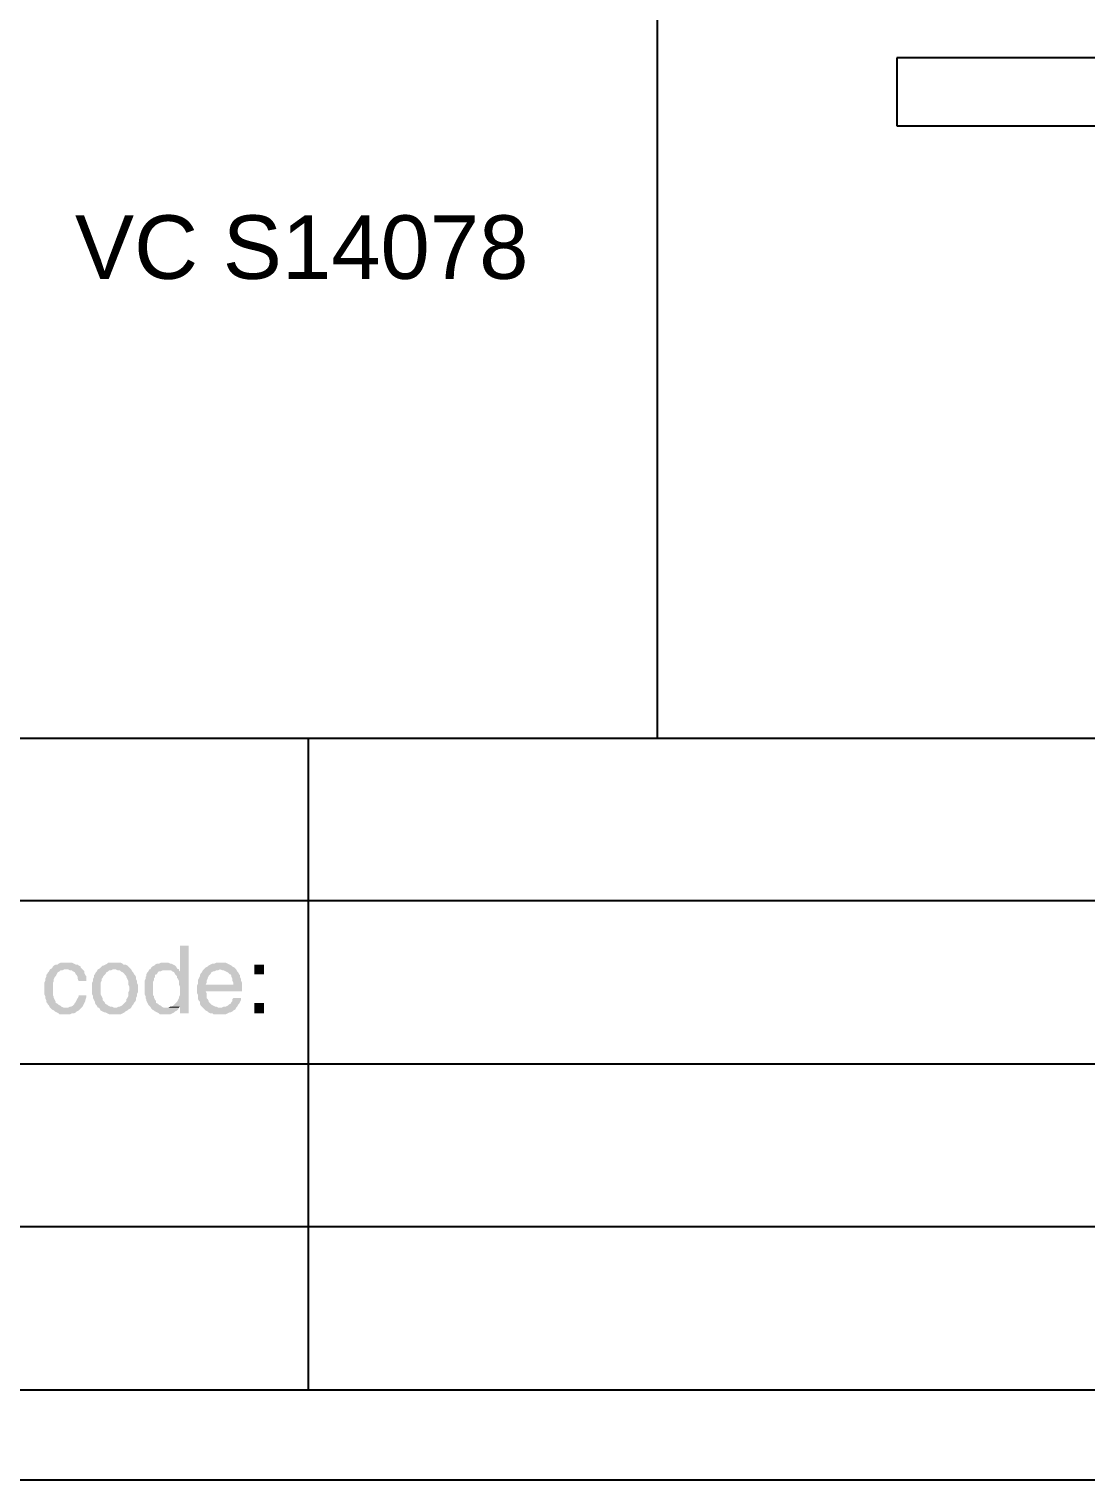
# Model space of a CAD drawing. Header units: millimetres. Extents: x 7018 to 13530, y 4187 to 5692.
# Drawn here: x 7056 to 7106, y 4524.9 to 4593.5 of the extents above; entities that cross this region are included whole.
import ezdxf

# ---------------------------------------------------------------- set-up
doc = ezdxf.new("R2010")
doc.units = ezdxf.units.MM
doc.styles.get("Standard").update_dxf_attribs({"font": 'arial.ttf'})

msp = doc.modelspace()

# ---------------------------------------------------------------- hatches: boundary and pattern name
at = {"transparency": 33554559}
for points in [[(7063.567, 4550.163), (7063.161, 4550.163), (7063.161, 4548.945), (7062.8, 4548.945), (7062.89, 4548.9), (7062.935, 4548.809), (7062.98, 4548.764), (7063.025, 4548.719), (7063.025, 4548.629), (7063.07, 4548.584), (7063.116, 4548.493), (7063.116, 4548.313), (7063.161, 4548.223), (7063.161, 4547.816), (7063.116, 4547.726), (7063.116, 4547.681), (7063.07, 4547.591), (7063.025, 4547.501), (7062.98, 4547.455), (7062.98, 4547.455), (7062.89, 4547.365), (7062.845, 4547.32), (7062.754, 4547.275), (7063.161, 4547.275), (7063.161, 4546.959), (7063.567, 4546.959)], [(7057.023, 4549.035), (7056.978, 4548.945), (7056.932, 4548.9), (7056.887, 4548.809), (7056.842, 4548.764), (7056.842, 4548.674), (7056.797, 4548.584), (7056.797, 4548.493), (7056.752, 4548.403), (7056.752, 4547.862), (7056.797, 4547.771), (7056.797, 4547.681), (7056.842, 4547.591), (7056.842, 4547.501), (7056.887, 4547.455), (7056.932, 4547.365), (7056.978, 4547.32), (7057.023, 4547.23), (7057.79, 4547.23), (7057.655, 4547.23), (7057.564, 4547.275), (7057.519, 4547.32), (7057.429, 4547.365), (7057.384, 4547.41), (7057.293, 4547.455), (7057.293, 4547.501), (7057.248, 4547.591), (7057.203, 4547.681), (7057.203, 4547.726), (7057.158, 4547.816), (7057.158, 4548.403), (7057.203, 4548.493), (7057.203, 4548.584), (7057.248, 4548.674), (7057.293, 4548.719), (7057.339, 4548.809), (7057.339, 4548.809), (7057.384, 4548.9), (7057.474, 4548.945), (7057.519, 4548.99), (7057.609, 4548.99), (7057.7, 4549.035), (7057.79, 4549.035)], [(7057.79, 4549.351), (7057.519, 4549.351), (7057.429, 4549.306), (7057.384, 4549.261), (7057.293, 4549.261), (7057.203, 4549.216), (7057.158, 4549.17), (7057.113, 4549.08), (7057.023, 4549.035), (7057.88, 4549.035), (7057.97, 4548.99), (7058.061, 4548.99), (7058.106, 4548.945), (7058.196, 4548.9), (7058.241, 4548.809), (7058.286, 4548.764), (7058.332, 4548.674), (7058.332, 4548.584), (7058.377, 4548.493), (7058.738, 4548.493), (7058.738, 4548.719), (7058.693, 4548.764), (7058.647, 4548.854), (7058.647, 4548.945), (7058.602, 4548.99), (7058.512, 4549.08), (7058.467, 4549.125), (7058.467, 4549.17), (7058.377, 4549.216), (7058.332, 4549.261), (7058.241, 4549.261), (7058.151, 4549.306), (7058.061, 4549.351), (7057.88, 4549.351)], [(7060.092, 4549.351), (7059.776, 4549.351), (7059.731, 4549.306), (7059.64, 4549.261), (7059.55, 4549.216), (7059.505, 4549.216), (7059.415, 4549.125), (7059.37, 4549.08), (7059.279, 4549.035), (7059.279, 4549.035), (7059.234, 4548.945), (7059.189, 4548.9), (7059.144, 4548.809), (7059.099, 4548.764), (7059.099, 4548.674), (7059.054, 4548.584), (7059.054, 4548.493), (7059.008, 4548.403), (7059.008, 4548.132), (7059.008, 4547.862), (7059.054, 4547.771), (7059.054, 4547.681), (7059.099, 4547.591), (7059.144, 4547.501), (7059.144, 4547.455), (7059.189, 4547.365), (7059.234, 4547.32), (7059.279, 4547.23), (7060.092, 4547.23), (7060.047, 4547.23), (7059.956, 4547.275), (7059.866, 4547.275), (7059.776, 4547.32), (7059.731, 4547.365), (7059.64, 4547.41), (7059.595, 4547.501), (7059.55, 4547.546), (7059.505, 4547.591), (7059.505, 4547.681), (7059.46, 4547.771), (7059.415, 4547.862), (7059.415, 4548.403), (7059.46, 4548.493), (7059.46, 4548.584), (7059.505, 4548.629), (7059.55, 4548.719), (7059.595, 4548.764), (7059.64, 4548.809), (7059.685, 4548.9), (7059.776, 4548.945), (7059.821, 4548.99), (7059.911, 4548.99), (7060.001, 4549.035), (7060.859, 4549.035), (7060.814, 4549.08), (7060.724, 4549.17), (7060.678, 4549.216), (7060.588, 4549.261), (7060.498, 4549.261), (7060.453, 4549.306), (7060.362, 4549.351), (7060.182, 4549.351)], [(7060.859, 4549.035), (7060.092, 4549.035), (7060.137, 4549.035), (7060.227, 4548.99), (7060.317, 4548.99), (7060.362, 4548.945), (7060.453, 4548.9), (7060.498, 4548.854), (7060.588, 4548.764), (7060.633, 4548.719), (7060.633, 4548.674), (7060.678, 4548.584), (7060.724, 4548.493), (7060.724, 4548.313), (7060.769, 4548.223), (7060.769, 4548.042), (7060.724, 4547.952), (7060.724, 4547.771), (7060.678, 4547.681), (7060.633, 4547.636), (7060.633, 4547.546), (7060.588, 4547.501), (7060.543, 4547.455), (7060.453, 4547.365), (7060.408, 4547.32), (7060.317, 4547.275), (7060.272, 4547.275), (7060.182, 4547.23), (7059.324, 4547.23), (7059.37, 4547.185), (7059.415, 4547.094), (7059.505, 4547.049), (7059.595, 4547.004), (7059.64, 4547.004), (7059.731, 4546.959), (7059.821, 4546.914), (7060.362, 4546.914), (7060.453, 4546.959), (7060.543, 4547.004), (7060.588, 4547.049), (7060.678, 4547.094), (7060.724, 4547.139), (7060.814, 4547.185), (7060.859, 4547.23), (7060.859, 4547.23), (7060.904, 4547.32), (7060.949, 4547.365), (7060.994, 4547.455), (7061.039, 4547.501), (7061.085, 4547.591), (7061.085, 4547.681), (7061.13, 4547.771), (7061.13, 4547.862), (7061.175, 4547.952), (7061.175, 4548.132), (7061.175, 4548.313), (7061.13, 4548.403), (7061.13, 4548.493), (7061.085, 4548.584), (7061.085, 4548.674), (7061.039, 4548.764), (7060.994, 4548.809), (7060.949, 4548.9), (7060.904, 4548.945)], [(7061.716, 4549.035), (7061.671, 4548.945), (7061.626, 4548.9), (7061.581, 4548.809), (7061.581, 4548.719), (7061.536, 4548.674), (7061.536, 4548.584), (7061.491, 4548.493), (7061.491, 4547.862), (7061.536, 4547.771), (7061.536, 4547.681), (7061.581, 4547.591), (7061.581, 4547.546), (7061.626, 4547.455), (7061.671, 4547.365), (7061.716, 4547.32), (7061.762, 4547.275), (7061.807, 4547.185), (7061.852, 4547.139), (7061.942, 4547.094), (7061.987, 4547.049), (7062.077, 4547.004), (7062.168, 4546.959), (7062.213, 4546.914), (7062.709, 4546.914), (7062.8, 4546.959), (7062.89, 4547.004), (7062.935, 4547.049), (7063.025, 4547.094), (7063.07, 4547.139), (7063.116, 4547.23), (7062.393, 4547.23), (7062.303, 4547.275), (7062.258, 4547.32), (7062.168, 4547.365), (7062.123, 4547.41), (7062.032, 4547.455), (7062.032, 4547.546), (7061.987, 4547.591), (7061.942, 4547.681), (7061.942, 4547.771), (7061.897, 4547.816), (7061.897, 4548.448), (7061.942, 4548.539), (7061.942, 4548.629), (7061.987, 4548.674), (7061.987, 4548.764), (7062.032, 4548.809), (7062.077, 4548.809), (7062.123, 4548.9), (7062.168, 4548.945), (7062.258, 4548.945), (7062.348, 4548.99), (7062.529, 4548.99)], [(7062.439, 4549.351), (7062.258, 4549.351), (7062.168, 4549.306), (7062.077, 4549.306), (7061.987, 4549.261), (7061.942, 4549.216), (7061.852, 4549.17), (7061.807, 4549.125), (7061.762, 4549.035), (7061.716, 4549.035), (7062.529, 4548.99), (7062.754, 4548.99), (7062.8, 4548.945), (7063.161, 4548.945), (7063.116, 4548.99), (7063.116, 4549.035), (7063.025, 4549.08), (7062.98, 4549.17), (7062.935, 4549.216), (7062.845, 4549.261), (7062.754, 4549.306), (7062.709, 4549.306), (7062.619, 4549.351), (7062.529, 4549.351)], [(7065.101, 4549.351), (7064.876, 4549.351), (7064.785, 4549.306), (7064.695, 4549.306), (7064.605, 4549.261), (7064.515, 4549.216), (7064.469, 4549.17), (7064.379, 4549.125), (7064.334, 4549.08), (7064.289, 4549.035), (7065.056, 4549.035), (7065.192, 4548.99), (7065.237, 4548.99), (7065.327, 4548.945), (7065.417, 4548.9), (7065.462, 4548.854), (7065.508, 4548.809), (7065.553, 4548.809), (7065.598, 4548.719), (7065.598, 4548.674), (7065.643, 4548.584), (7065.643, 4548.493), (7065.688, 4548.403), (7065.688, 4548.313), (7064.379, 4548.313), (7063.973, 4548.268), (7063.973, 4547.907), (7064.018, 4547.816), (7064.018, 4547.636), (7064.063, 4547.546), (7064.108, 4547.501), (7064.108, 4547.41), (7064.154, 4547.32), (7064.199, 4547.275), (7064.244, 4547.23), (7065.056, 4547.23), (7064.966, 4547.23), (7064.876, 4547.275), (7064.831, 4547.275), (7064.74, 4547.32), (7064.65, 4547.365), (7064.605, 4547.41), (7064.56, 4547.455), (7064.515, 4547.501), (7064.515, 4547.546), (7064.469, 4547.636), (7064.424, 4547.681), (7064.424, 4547.907), (7064.379, 4547.997), (7066.094, 4547.997), (7066.094, 4548.403), (7066.049, 4548.493), (7066.049, 4548.584), (7066.004, 4548.674), (7066.004, 4548.764), (7065.959, 4548.809), (7065.914, 4548.9), (7065.869, 4548.945), (7065.823, 4549.035), (7065.778, 4549.08), (7065.733, 4549.125), (7065.643, 4549.17), (7065.598, 4549.216), (7065.508, 4549.261), (7065.417, 4549.306), (7065.327, 4549.351), (7065.192, 4549.351)], [(7064.289, 4549.035), (7064.244, 4548.99), (7064.199, 4548.9), (7064.154, 4548.854), (7064.108, 4548.764), (7064.108, 4548.719), (7064.063, 4548.629), (7064.018, 4548.539), (7064.018, 4548.358), (7063.973, 4548.268), (7064.379, 4548.313), (7064.424, 4548.403), (7064.424, 4548.493), (7064.469, 4548.584), (7064.469, 4548.629), (7064.515, 4548.719), (7064.56, 4548.764), (7064.605, 4548.809), (7064.65, 4548.9), (7064.74, 4548.945), (7064.785, 4548.945), (7064.876, 4548.99), (7064.966, 4548.99), (7065.056, 4549.035)], [(7067.132, 4548.809), (7067.132, 4549.261), (7066.681, 4549.261), (7066.681, 4548.809)], [(7058.738, 4547.816), (7058.377, 4547.816), (7058.377, 4547.771), (7058.332, 4547.681), (7058.286, 4547.591), (7058.241, 4547.501), (7058.196, 4547.455), (7058.151, 4547.365), (7058.106, 4547.32), (7058.016, 4547.275), (7057.97, 4547.275), (7057.88, 4547.23), (7057.023, 4547.23), (7057.068, 4547.185), (7057.113, 4547.139), (7057.203, 4547.094), (7057.248, 4547.049), (7057.339, 4547.004), (7057.429, 4546.959), (7057.474, 4546.914), (7057.97, 4546.914), (7058.061, 4546.959), (7058.151, 4546.959), (7058.241, 4547.004), (7058.286, 4547.049), (7058.377, 4547.094), (7058.422, 4547.139), (7058.467, 4547.185), (7058.512, 4547.23), (7058.557, 4547.275), (7058.602, 4547.365), (7058.647, 4547.455), (7058.693, 4547.546), (7058.693, 4547.591), (7058.738, 4547.726)], [(7066.049, 4547.681), (7065.688, 4547.681), (7065.643, 4547.636), (7065.643, 4547.546), (7065.598, 4547.501), (7065.553, 4547.41), (7065.462, 4547.365), (7065.417, 4547.32), (7065.327, 4547.275), (7065.237, 4547.275), (7065.146, 4547.23), (7064.244, 4547.23), (7064.334, 4547.139), (7064.379, 4547.094), (7064.469, 4547.049), (7064.515, 4547.004), (7064.605, 4546.959), (7064.695, 4546.959), (7064.74, 4546.914), (7065.327, 4546.914), (7065.417, 4546.959), (7065.508, 4547.004), (7065.553, 4547.004), (7065.643, 4547.049), (7065.688, 4547.094), (7065.778, 4547.139), (7065.823, 4547.23), (7065.869, 4547.275), (7065.914, 4547.365), (7065.959, 4547.41), (7066.004, 4547.501), (7066.049, 4547.591)], [(7067.132, 4546.959), (7067.132, 4547.455), (7066.681, 4547.455), (7066.681, 4546.959)], [(7062.754, 4547.275), (7062.709, 4547.275), (7062.619, 4547.23), (7062.529, 4547.23), (7063.116, 4547.23), (7063.161, 4547.275)]]:
    msp.add_hatch(color=256, dxfattribs=at).paths.add_polyline_path(points)

# ---------------------------------------------------------------- linework, layer by layer
for p, q in [((7085.709, 4815.918), (7085.709, 4559.957)), ((7097.04, 4592.089), (7097.04, 4588.877)), ((7024.708, 4529.177), (7433.963, 4529.177))]:
    msp.add_line(p, q)
at = {"color": 7, "true_color": 0xffffff}
for p, q in [((7114.34, 4592.089), (7097.04, 4592.089)), ((7097.04, 4588.877), (7114.34, 4588.877))]:
    msp.add_line(p, q, dxfattribs=at)
msp.add_lwpolyline([(7438.001, 4524.918), (7438.001, 4821.918), (7018.001, 4821.918), (7018.001, 4524.918)], close=True)
for points in [[(7037.526, 4559.957), (7433.963, 4559.957)], [(7069.227, 4559.957), (7069.227, 4529.177)], [(7037.526, 4552.285), (7333.656, 4552.285)], [(7037.526, 4544.567), (7386.596, 4544.567)], [(7037.526, 4536.894), (7333.656, 4536.894)]]:
    msp.add_lwpolyline(points)

# ---------------------------------------------------------------- texts
at = {"insert": (7068.916, 4583.131), "char_height": 2.9997, "width": 34.34827, "attachment_point": 5}
msp.add_mtext('VC S14078', dxfattribs=at)

doc.saveas('drawing.dxf')
